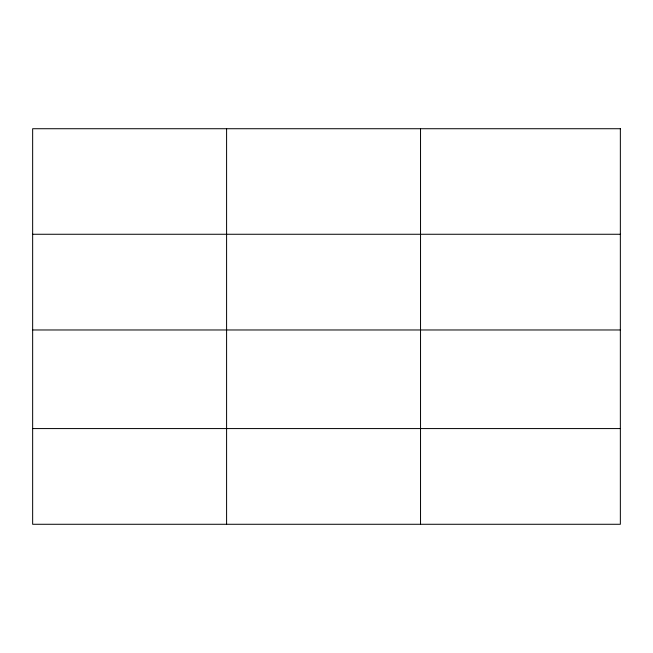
<?xml version="1.0" encoding="UTF-8"?>
<svg xmlns="http://www.w3.org/2000/svg" width="653" height="653" viewBox="0 0 653 653"><rect width="100%" height="100%" fill="white"/><g stroke="black" fill="none" stroke-linecap="round" stroke-linejoin="round"><path stroke-width="0.98" d="M32.65 234.264L620.35 234.264M32.65 329.969L620.35 329.969M32.65 428.572L620.35 428.572M420.532 128.723L420.532 524.277M226.591 128.723L226.591 524.277M620.35 128.723L32.65 128.723L32.65 524.277L620.35 524.277L620.35 128.723"/></g></svg>
